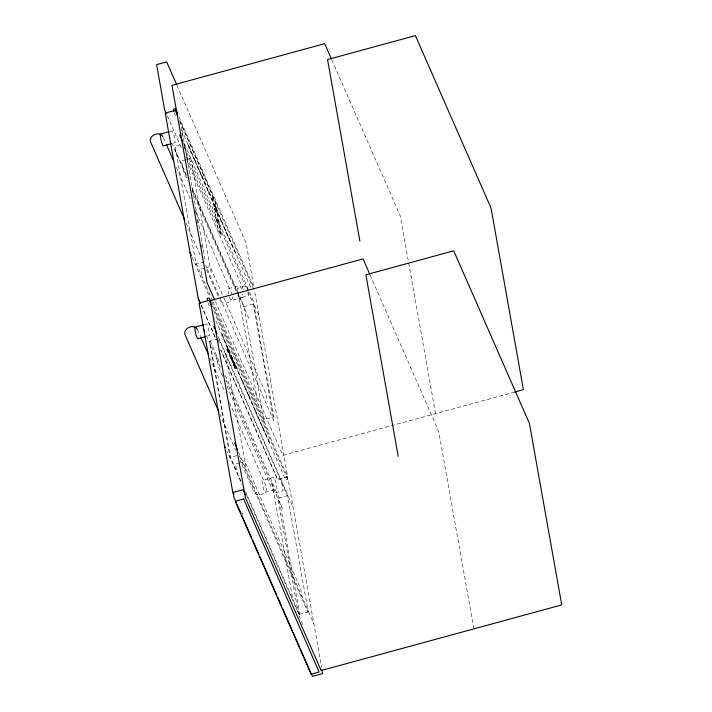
<?xml version="1.0" encoding="UTF-8"?>
<svg xmlns="http://www.w3.org/2000/svg" width="712" height="712" viewBox="0 0 712 712"><rect width="100%" height="100%" fill="white"/><g stroke="black" fill="none" stroke-linecap="round" stroke-linejoin="round"><path stroke-width="0.53" stroke-dasharray="3.56 2.67" d="M233.607 362.435L234.097 365.158M234.702 367.312L234.203 364.615M231.987 358.91L232.415 362.025L232.237 360.37M232.655 296.735C232.343 302.564 222.883 305.733 219.955 300.206M229.371 352.992C229.104 349.726 229.949 356.374 230.261 356.089C229.869 359.515 229.353 352.307 229.059 353.054M170.159 131.417L172.171 130.866L173.746 134.461L175.205 142.649L172.179 143.477M182.94 136.677L181.471 126.086L179.718 122.09M180.234 144.758L175.081 146.165L195.8 262.452L212.585 300.74M174.858 149.654L186.811 175.882M184.132 147.126L247.598 290.852M184.862 147.491L183.393 136.9L181.649 132.904M185.69 159.737L181.569 160.859L183.349 170.853L187.817 181.035M186.722 159.452L190.843 158.331M228.944 238.271L235.645 252.546L236.001 254.513L222.108 222.687L222.456 224.654L229.166 238.929M195.284 264.312L205.359 261.562L184.933 146.912M204.976 268.006L200.855 269.127L202.315 277.315M206.008 267.721L210.129 266.6L223.515 297.144M243.7 306.658L253.775 303.917L259.035 315.897M204.673 324.521L206.694 323.969L208.269 327.565L209.666 335.423L206.649 336.251M218.041 338.832L209.399 341.19L230.118 457.487L242.107 484.836M230.287 356.062L230.893 357.38M233.741 364.642L234.444 364.535C231.124 355.368 235.254 372.99 233.883 363.52M264.125 421.317L244.1 306.552L191.252 186.01M262.612 427.289L269.314 441.565L269.67 443.532L255.777 411.714L256.124 413.672L262.835 427.948M236.767 455.671L229.709 457.594L227.084 451.604M239.695 462.925L235.574 464.046L237.034 472.234M240.727 462.64L244.848 461.518L300.651 588.797L302.111 596.985M514.821 392.009L282.806 455.306L215.14 300.998M287.621 476.417L277.547 479.167L220.934 350.046M287.915 495.552L277.84 498.302L298.55 614.598M308.625 611.848L298.951 614.492L246.548 494.965M230.377 356.116L231.062 358.768L230.875 357.424M231.685 358.928L232.139 360.406M231.961 359.409L231.907 361.251L233.225 363.565L231.64 357.593L231.64 359.489M233.661 361.438L232.86 360.993L235.067 368.985L235.414 367.526L233.839 361.847M233.42 361.981L233.073 361.482L233.385 362.586M331.837 59.924L400.384 216.261L435.539 413.636M370.169 275.152L438.717 431.49L473.685 627.779M176.923 85.253L246.014 242.845L253.881 286.981M179.015 116.866L253.232 286.135M179.762 120.524L253.766 289.295M179.869 121.2L215.763 203.071L221.601 235.832L186.179 156.088M174.022 112.585L176.247 117.649M181.578 129.815L250.909 287.933M184.355 143.637L246.646 285.61L248.426 295.605L239.161 298.132L237.817 295.079M183.135 142.712L185.325 147.704L187.194 158.189L185.912 156.302M248.043 291.867L253.374 304.024L273.684 420.427L205.732 265.451M167.32 115.931L181.587 148.461M186.936 160.663L243.548 289.784M241.546 289.099L239.962 285.503L227.876 288.805L228.783 293.905M171.832 142.756L186.989 177.324M192.338 189.525L248.96 318.647M192.276 191.216L237.372 294.056M163.413 137.727L165.638 142.8M176.309 167.142L191.43 201.621M195.871 211.758L231.89 293.905M229.326 296.957L230.902 300.553L242.997 297.26L242.454 294.198M223.969 298.168L265.932 393.878L267.392 402.066M186.161 223.132L201.282 257.611M206.622 269.777L218.184 296.147M213.03 301.755L264.642 419.457L273.906 416.929L253.196 300.633L246.672 285.779L237.407 288.307L237.986 291.564M192.222 257.326L209.497 296.726M211.713 301.79L269.376 433.305M212.71 306.053L286.927 475.322L287.657 479.416L285.645 479.959L214.535 317.792M213.609 310.521L288.502 481.33L321.664 667.509M207.868 302.582L210.093 307.655M233.554 363.61L234.39 366.119L233.919 363.476L234.47 364.099L234.835 367.935L233.83 365.149M218.192 336.553L293.166 507.54M219.109 339.668L287.506 495.668L308.225 611.955M201.318 305.306L216.475 339.873M201.015 305.11L216.172 339.677M220.631 349.85L277.698 479.986L287.773 477.236L254.656 291.333M210.209 340.968L219.972 363.253M225.304 375.411L279.042 497.973L299.761 614.269M206.418 335.414L220.684 367.944M226.033 380.146L283.091 510.29M222.562 376.114L218.095 365.932L216.323 355.938M227.03 386.296L273.906 493.211L283.171 490.684L281.4 480.689M197.429 329.487L200.544 336.589M209.889 357.896L225.01 392.392M229.46 402.529L266.377 486.732C268.611 493.354 257.21 498.267 253.997 492.019L240.211 460.566M238.547 452.013L313.885 623.837M239.428 456.081L307.824 612.071M219.75 413.903L235.761 450.429M241.057 481.401L230.519 457.371L209.8 341.075M245.515 491.583L299.36 614.376M298.987 615.595L303.81 626.578M241.991 512.818L242.881 514.856M233.581 362.346L235.254 368.353L233.465 363.075M238.182 292.65L258.118 404.603M272.126 483.217L292.846 599.513M234.524 364.526L235.013 367.25M233.287 362.524L233.767 365.247M227.262 348.996C228.027 357.024 224.502 337.648 227.493 348.925L226.932 349.076C229.914 360.192 226.452 341.564 227.164 349.013M190.869 158.491L211.58 274.788M225.588 353.41L246.308 469.706M195.355 210.165L195.942 213.431M197.099 219.946L197.678 223.212M201.549 244.946L202.137 248.203M218.459 339.855L219.038 343.113M227.511 349.263C228.863 355.226 230.839 356.125 227.529 349.165M230.003 354.923C230.75 363.173 233.563 358.67 230.003 354.923M188.351 144.678L188.297 146.752L195.008 161.028L188.351 144.678M195.186 160.262L195.132 162.336L201.843 176.603L195.186 160.262M202.012 175.837L201.968 177.911L208.669 192.187L202.012 175.837M208.847 191.421L208.794 193.495L215.505 207.77L208.847 191.421M212.683 197.277L214.152 207.868L216.777 213.858L215.318 203.267L212.683 197.277M215.683 206.996L215.629 209.079L222.34 223.345L215.683 206.996M214.615 208.091L216.074 218.682L218.7 224.672L217.24 214.081L214.615 208.091M216.537 218.895L218.005 229.487L220.631 235.485L219.162 224.894L216.537 218.895M222.019 333.697L221.966 335.77L228.677 350.046L222.019 333.697M228.855 349.281L228.801 351.354L235.512 365.63L228.855 349.281M235.69 364.856L235.636 366.938L242.338 381.205L235.69 364.856M242.516 380.439L242.463 382.513L249.173 396.789L242.516 380.439M249.351 396.023L249.298 398.097L256.008 412.364L249.351 396.023M274.013 477.325L261.918 480.618L263.369 488.779L264.944 492.375L277.039 489.073L275.589 480.92L274.013 477.325"/><path stroke-width="1.07" d="M169.145 131.693L160.084 134.159L161.544 142.355L163.119 145.951L171.174 143.753M203.668 324.788L194.599 327.262L196.005 335.13L197.58 338.725L205.643 336.527M514.821 392.009L523.391 389.669L491.066 208.189L415.399 35.6L327.538 59.568L359.872 241.057M162.968 136.713C159.764 130.465 148.354 135.378 150.597 142L184.826 220.088M197.429 329.487C194.225 323.239 182.815 328.152 185.058 334.774L218.86 411.874M331.392 58.909L324.708 43.681L171.975 85.351L207.13 282.726L214.695 299.983M369.724 274.138L363.049 258.91L210.307 300.58L245.471 497.946L321.139 670.535L561.732 604.897L529.408 423.409L453.731 250.829L365.879 274.796L398.204 456.285M176.478 84.239L166.67 61.873L156.595 64.623L164.65 109.826L166.43 113.893M177.68 113.822L175.455 108.758L173.443 109.31L173.826 111.49M177.537 115.442L175.303 110.351L165.228 113.101L198.345 299.013L200.125 303.081M179.682 134.924L182.744 141.91M166.528 144.83L173.639 161.054M190.033 252.333L191.341 255.323M210.93 301.995L209.159 297.936L207.139 298.488L207.504 300.535M211.82 306.454L209.15 300.357L199.075 303.107L232.628 491.467L233.963 494.52M213.814 326.568L216.884 333.554M198.194 298.195L200.428 303.276M203.739 329.309L204.638 331.347M200.989 337.604L208.109 353.837M234.533 442.855L237.657 449.975M224.458 445.605L225.33 447.608M245.355 494.769L243.121 489.678L233.047 492.428L233.919 497.341L236.153 502.432M237.043 504.461L241.057 513.619M241.955 515.657L251.763 538.041M252.653 540.07L258.901 554.319M259.791 556.348L276.745 595.01M277.635 597.048L281.649 606.206M282.548 608.235L292.356 630.618M293.246 632.657L299.494 646.897M300.384 648.935L312.435 676.4L322.509 673.65L321.806 669.716M243.664 498.978L235.601 501.177L235.895 502.814L311.046 674.202L319.101 672.003L243.664 498.978"/></g></svg>
